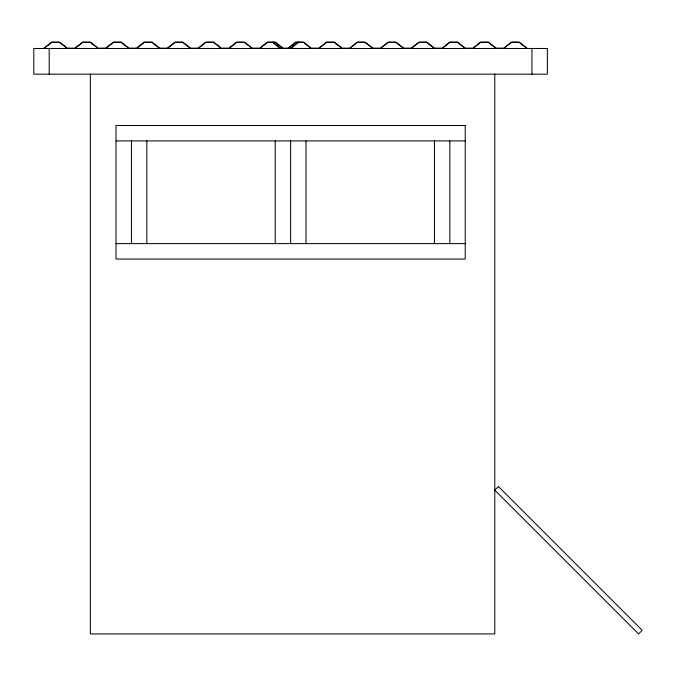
<?xml version="1.0" encoding="UTF-8"?>
<svg xmlns="http://www.w3.org/2000/svg" width="676" height="676" viewBox="0 0 676 676"><rect width="100%" height="100%" fill="white"/><g stroke="black" fill="none" stroke-linecap="round" stroke-linejoin="round"><path stroke-width="1.01" d="M74.935 48.478L82.641 42.394L90.347 42.394L98.045 48.478M105.752 48.478L113.458 42.394L121.156 42.394L128.862 48.478M136.569 48.478L144.267 42.394L151.973 42.394L159.671 48.478M167.378 48.478L175.084 42.394L182.782 42.394L190.488 48.478M198.195 48.478L205.893 42.394L213.599 42.394L221.305 48.478M229.003 48.478L236.71 42.394L244.416 42.394L252.114 48.478M282.931 48.157L275.225 42.064L267.519 42.064L259.821 48.157L252.114 48.157L244.416 42.064L236.71 42.064L229.003 48.157L221.305 48.157L213.599 42.064L205.893 42.064L198.195 48.157L190.488 48.157L182.782 42.064L175.084 42.064L167.378 48.157L159.671 48.157L151.973 42.064L144.267 42.064L136.569 48.157L128.862 48.157L121.156 42.064L113.458 42.064L105.752 48.157L98.045 48.157L90.347 42.064L82.641 42.064L74.935 48.157L67.237 48.157L59.53 42.064L51.824 42.064L44.126 48.157L51.824 42.394L59.53 42.394L67.237 48.478M259.821 48.478L267.519 42.394L275.225 42.394L282.931 48.478M288.06 48.157L295.767 42.064L303.473 42.064L311.171 48.157L318.878 48.157L326.584 42.064L334.282 42.064L341.988 48.157L349.695 48.157L357.393 42.064L365.099 42.064L372.806 48.157L380.503 48.157L388.21 42.064L395.908 42.064L403.614 48.157L411.321 48.157L419.019 42.064L426.725 42.064L434.431 48.157L442.129 48.157L449.836 42.064L457.542 42.064L465.24 48.157L472.947 48.157L480.653 42.064L488.351 42.064L496.057 48.157L503.755 48.157L511.462 42.064L519.168 42.064L526.866 48.157L519.168 42.394L511.462 42.394L503.755 48.478M288.06 48.478L295.767 42.394L303.473 42.394L311.171 48.478M298.336 42.064L290.629 48.157L280.363 48.157L272.656 42.064M290.629 48.478L298.336 42.394M318.878 48.478L326.584 42.394L334.282 42.394L341.988 48.478M349.695 48.478L357.393 42.394L365.099 42.394L372.806 48.478M380.503 48.478L388.21 42.394L395.908 42.394L403.614 48.478M411.321 48.478L419.019 42.394L426.725 42.394L434.431 48.478M442.129 48.478L449.836 42.394L457.542 42.394L465.24 48.478M472.947 48.478L480.653 42.394L488.351 42.394L496.057 48.478M116.019 140.921L465.24 140.921M116.019 243.63L465.24 243.63M272.656 42.394L280.363 48.478M531.953 48.478L531.953 74.157M494.773 74.157L494.773 633.936L90.347 633.936L90.347 74.157M449.836 140.921L449.836 243.63M434.431 140.921L434.431 243.63M306.042 140.921L306.042 243.63M290.629 140.921L290.629 243.63M275.225 140.921L275.225 243.63M146.836 140.921L146.836 243.63M131.431 140.921L131.431 243.63M49.204 48.478L49.204 74.157M498.406 486.509L494.773 490.142L638.567 633.936L642.2 630.311L498.406 486.509M547.357 48.478L33.8 48.478L33.8 74.157L547.357 74.157L547.357 48.478M465.24 125.516L116.019 125.516L116.019 259.043L465.24 259.043L465.24 125.516"/></g></svg>
